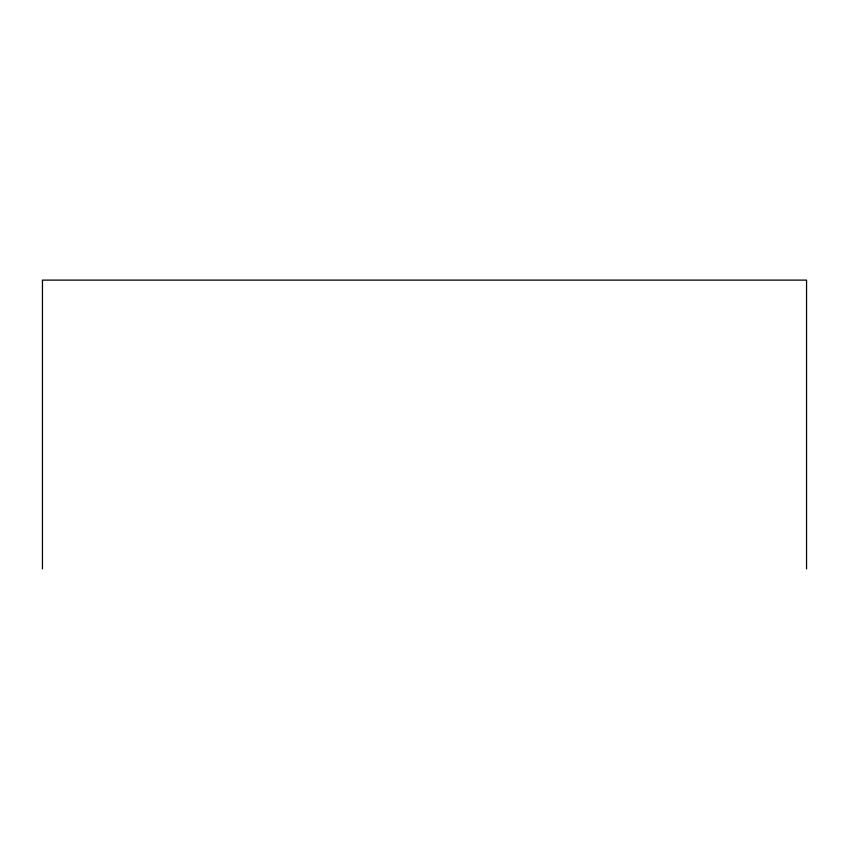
<?xml version="1.0" encoding="UTF-8"?>
<svg xmlns="http://www.w3.org/2000/svg" width="849" height="849" viewBox="0 0 849 849"><rect width="100%" height="100%" fill="white"/><g stroke="black" fill="none" stroke-linecap="round" stroke-linejoin="round"><path stroke-width="1.27" d="M806.55 568.883L806.55 280.117L42.45 280.117L42.45 568.883"/></g></svg>
